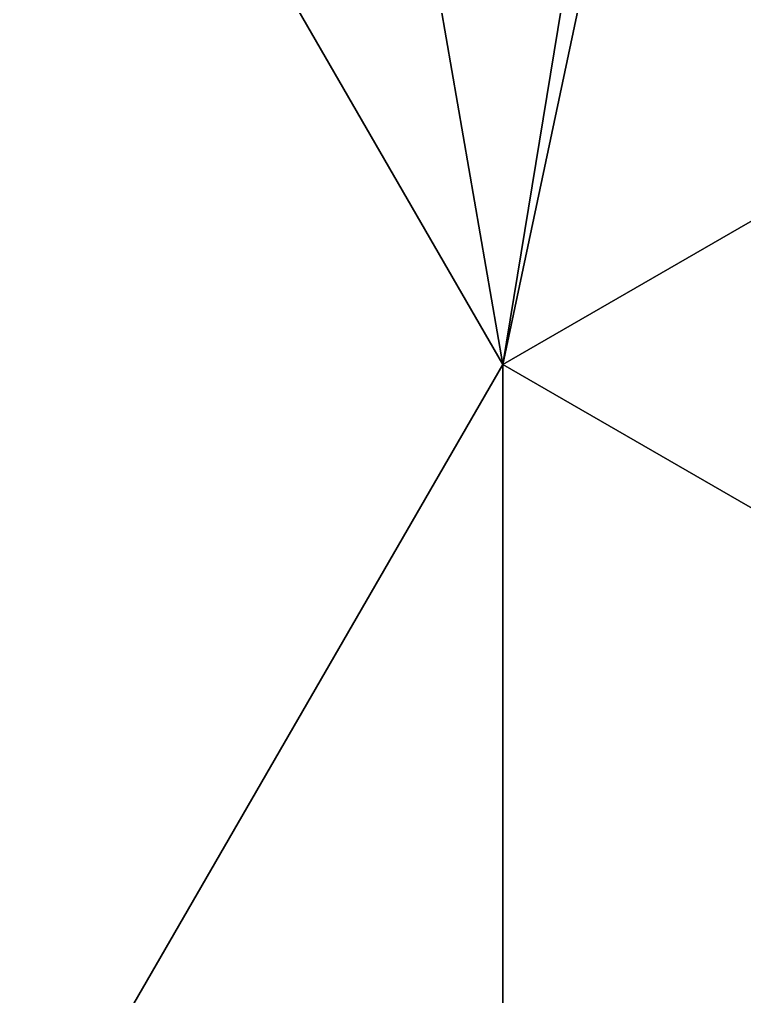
# Model space of a CAD drawing. Header units: metres. Extents: x -40.1 to 40.1, y -46.3 to 46.3.
# Drawn here: x 3 to 7.5, y 34.18 to 40.25 of the extents above; entities that cross this region are included whole.
import ezdxf

# ---------------------------------------------------------------- set-up
doc = ezdxf.new("R2010")
doc.units = ezdxf.units.M

msp = doc.modelspace()

# ---------------------------------------------------------------- linework, layer by layer
for points in [[(6.8853, 43.5), (6, 38.1051), (3, 43.3013), (6.8853, 43.5)], [(6.8853, 43.5), (9, 39.8372), (6, 38.1051), (6.8853, 43.5)], [(6, 38.1051), (5.119, 43.175), (3, 43.3013), (6, 38.1051)], [(3, 43.3013), (6, 38.1051), (6, 38.1051), (3, 43.3013)], [(3, 43.3013), (3, 43.3013), (6, 38.1051), (3, 43.3013)], [(6, 38.1051), (7.0729, 43.175), (5.119, 43.175), (6, 38.1051)], [(6, 38.1051), (9, 39.8372), (7.0729, 43.175), (6, 38.1051)], [(9, 39.8372), (9, 36.3731), (6, 38.1051), (9, 39.8372)], [(6, 38.1051), (9, 36.3731), (9, 39.8372), (6, 38.1051)], [(6, 38.1051), (6, 31.1769), (3, 32.909), (6, 38.1051)], [(3, 32.909), (6, 31.1769), (6, 38.1051), (3, 32.909)], [(6, 38.1051), (3, 32.909), (3, 32.909), (6, 38.1051)], [(6, 38.1051), (6, 38.1051), (3, 32.909), (6, 38.1051)], [(9, 36.3731), (6, 31.1769), (6, 38.1051), (9, 36.3731)], [(6, 31.1769), (9, 36.3731), (6, 38.1051), (6, 31.1769)]]:
    msp.add_lwpolyline(points)

doc.saveas('drawing.dxf')
